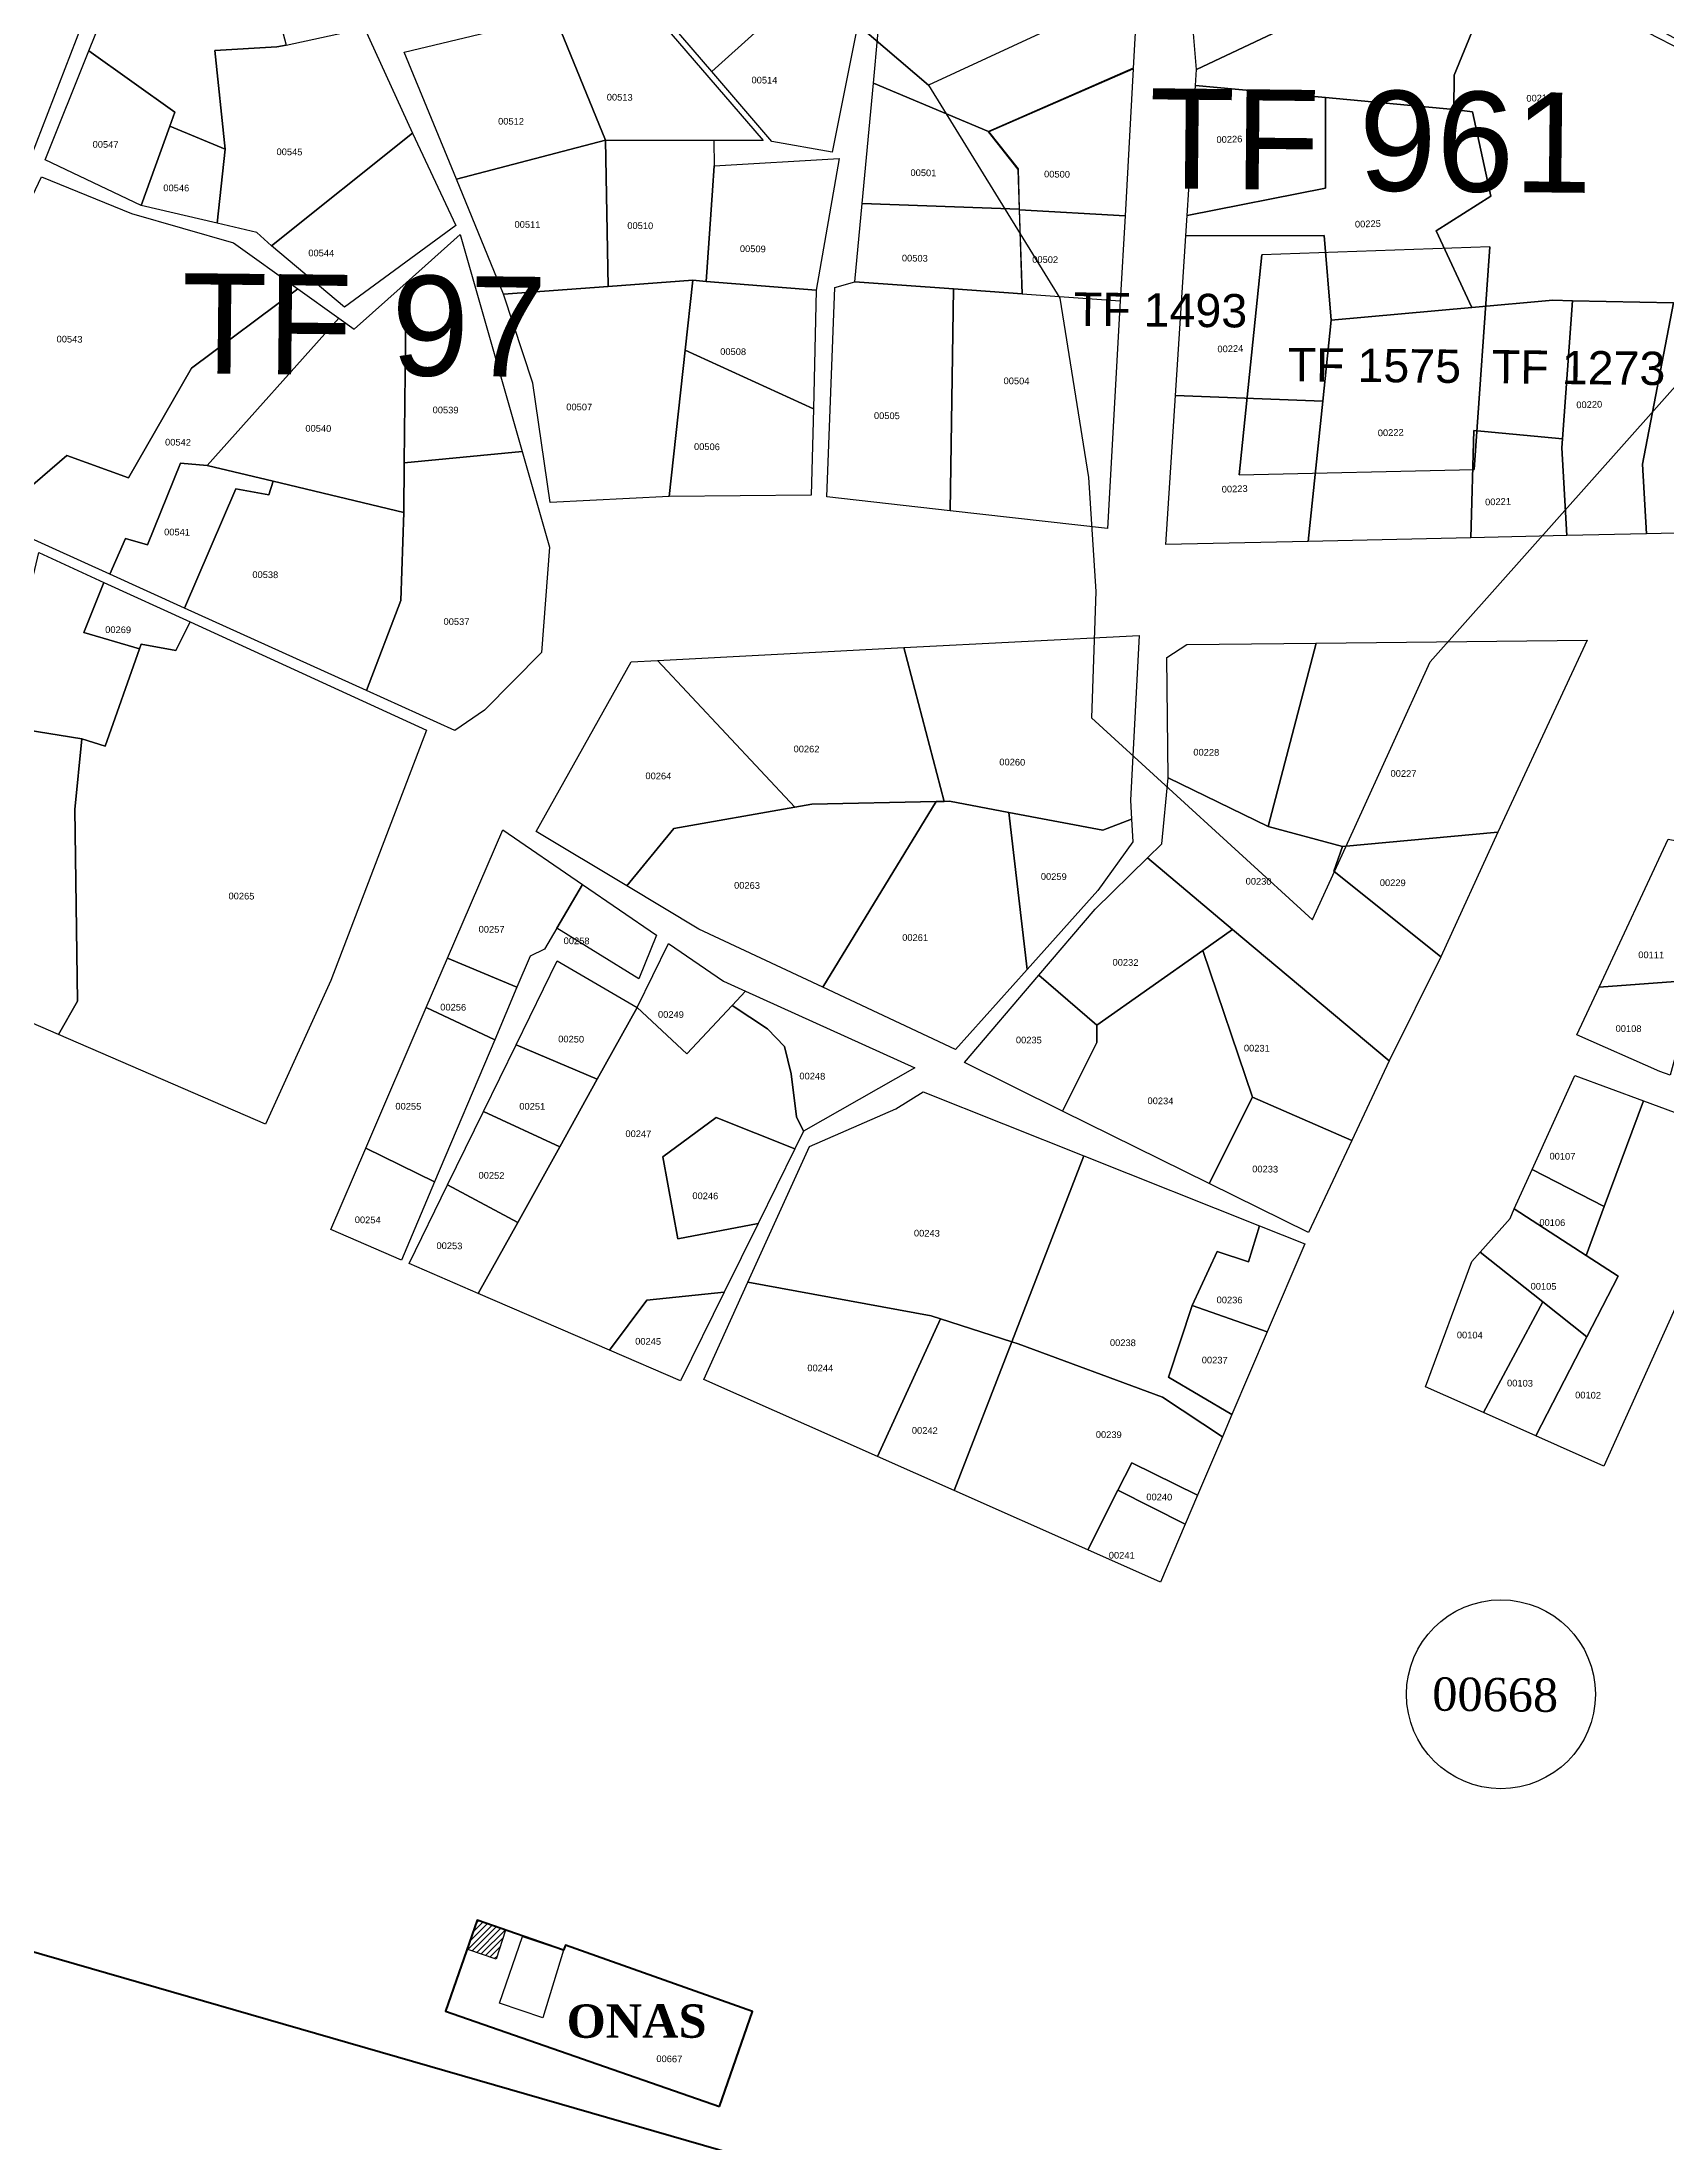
# Model space of a CAD drawing. Header units: metres. Extents: x 251686 to 255059, y 1627526 to 1631912.
# Drawn here: x 253876.7 to 254120.2, y 1627742.5 to 1628057.4 of the extents above; entities that cross this region are included whole.
import ezdxf
from ezdxf.enums import TextEntityAlignment as Align

# ---------------------------------------------------------------- set-up
doc = ezdxf.new("R2010")
doc.units = ezdxf.units.M
doc.header["$MEASUREMENT"] = 0
for name, color, linetype in [('A_revoir_niveau_0', 7, 'Continuous'), ('limites_parcelles', 7, 'Continuous'), ('limites_sections', 7, 'Continuous'), ('numero_parcelle', 7, 'Continuous')]:
    doc.layers.add(name, color=color, linetype=linetype)
for name, color, linetype, lineweight in [('Numero Parcelles', 7, 'Continuous', 13), ('Numero_TF', 7, 'Continuous', 0), ('Parcelles_Ruf', 7, 'Continuous', 0)]:
    doc.layers.add(name, color=color, linetype=linetype, lineweight=lineweight)
doc.styles.get("Standard").update_dxf_attribs({"font": 'txt.shx'})
doc.styles.add('Style-Arial', font='arial.ttf')
doc.styles.add('Style-Times New Roman', font='times.ttf')

# ---------------------------------------------------------------- blocks, each defined once
blk = doc.blocks.new('*U104')
at = {"layer": 'Numero_TF', "color": 4, "linetype": 'Continuous', "lineweight": 30}
for p, q in [((69.128874, -148.526632), (16.717266, -103.663576)), ((16.727265, -103.663681), (69.128769, -148.536632)), ((153.318609, -172.792379), (150.937961, -206.159212)), ((115.727613, -206.959373), (119.114108, -173.993129))]:
    blk.add_line(p, q, dxfattribs=at)
at = {"layer": 'Numero_TF', "color": 4, "linetype": 'Continuous', "lineweight": 30, "flags": 128}
blk.add_lwpolyline([(69.128769, -148.536632), (88.824132, -180.495294), (93.112137, -207.361821), (94.212537, -224.464325), (93.583597, -243.398763), (126.698045, -273.716078), (126.778806, -273.539139), (133.053751, -259.774298), (144.36461, -235.001751), (212.252267, -158.730886), (151.240048, -125.04791), (127.183331, -107.474226), (117.0767, -126.139086), (98.453178, -134.943933), (69.128874, -148.526632), (69.12389, -148.532453), (69.128769, -148.536632)], close=True, dxfattribs=at)
at = {"layer": 'Numero_TF', "color": 4, "linetype": 'Continuous', "lineweight": 30}
blk.add_3dface([(119.114108, -173.993129), (115.727613, -206.959373), (150.937961, -206.159212), (153.318609, -172.792379)], dxfattribs=at)
at = {"layer": 'Numero_TF', "color": 4, "linetype": 'Continuous', "lineweight": 0, "style": 'Style-Arial'}
for s, height, p in [('TF 961', 15, (102.161815, -163.997909)), ('TF 97', 15, (-42.898513, -191.721233)), ('TF 1493', 5, (90.899557, -184.6072)), ('TF 1575', 5, (122.967935, -192.924353)), ('TF 1273', 5, (153.599429, -193.246153))]:
    blk.add_text(s, height=height, rotation=359.3981, dxfattribs=at).set_placement(p)
blk = doc.blocks.new('*U137')
at = {"ltscale": 20}
h = blk.add_hatch(dxfattribs=at)
h.set_pattern_fill('ANSI31', color=256, style=0, pattern_type=2)
h.set_pattern_definition([(45, (-253.9601603, -1627.7617333), (-0.00044901280605, 0.00044901280605), [])])
h.paths.add_polyline_path([(-0.01401, 0.01249), (-0.01541, 0.00817), (-0.01966, 0.00961), (-0.01827, 0.01398)])
at = {"color": 1, "lineweight": 53, "elevation": -0.00069, "flags": 128}
blk.add_lwpolyline([(0.01807, -0.01395), (0.02301, 0.00032), (-0.00504, 0.01024), (-0.00532, 0.00949), (-0.01827, 0.01398), (-0.02302, 0.00036), (0.01807, -0.01395)], close=True, dxfattribs=at)
for points in [[(-0.01401, 0.01249, 0.00062), (-0.01541, 0.00817, 0.00062), (-0.01966, 0.00961, 0.00062), (-0.01827, 0.01398, 0.00062)], [(-0.00841, -0.00066, -0.00044), (-0.01491, 0.00157, -0.00044), (-0.01147, 0.01157, -0.00044), (-0.00532, 0.00949, -0.00044)]]:
    blk.add_3dface(points)
blk = doc.blocks.new('*U136')
at = {"ltscale": 20, "xscale": 1000, "yscale": 1000, "zscale": 1000}
blk.add_blockref('*U137', (0.000496, -0.016127, 0.03295), dxfattribs=at)
at = {"layer": 'Parcelles_Ruf', "color": 7, "linetype": 'Continuous', "lineweight": 30, "insert": (-4.861183, 1.353955, -0.65405), "char_height": 5, "attachment_point": 1, "line_spacing_factor": 0.72}
blk.add_mtext('\\fTimes New Roman|b1|i0|c00|p23;ONAS', dxfattribs=at)

msp = doc.modelspace()

# ---------------------------------------------------------------- linework, layer by layer
at = {"layer": 'limites_parcelles', "ltscale": 40, "flags": 128}
for points in [[(253966.635479, 1628065.225463), (253965.351955, 1628065.879062), (253962.480488, 1628085.600395), (253967.279052, 1628085.864961), (253990.933423, 1628065.610315), (253991.064428, 1628065.507333), (253977.154816, 1628052.95276), (253966.635479, 1628065.225463)], [(254088.4808, 1628052.389082), (254088.425576, 1628047.233841), (254069.189118, 1628049.042281), (254049.667379, 1628050.87246), (254049.84832, 1628053.256573), (254070.098647, 1628062.792658), (254076.078438, 1628082.899182), (254095.948584, 1628070.711618), (254088.4808, 1628052.389082)], [(253883.760757, 1628056.026989), (253889.154605, 1628069.433067), (253906.706667, 1628075.690469), (253912.613271, 1628059.56457), (253913.32716, 1628056.915325), (253911.952434, 1628056.62495), (253902.660089, 1628056.092616), (253904.191477, 1628041.313234), (253895.885585, 1628044.733155), (253896.659904, 1628046.868899), (253883.760757, 1628056.026989)], [(254041.49848, 1628073.928951), (254040.358483, 1628053.426756), (254018.627322, 1628043.972039), (254001.389708, 1628051.204558), (254002.72008, 1628065.649059), (254013.92366, 1628067.248495), (254014.941432, 1628077.083386), (254041.49848, 1628073.928951)], [(254102.294494, 1628066.637191), (254102.688184, 1628066.395155), (254115.545884, 1628059.796441), (254124.716454, 1628055.09718), (254123.64901, 1628020.992057), (254141.924792, 1628021.339558), (254143.57322, 1628025.588212), (254153.905487, 1628020.131755), (254151.910503, 1628017.569983), (254121.344513, 1628018.247984), (254106.239702, 1628018.577206), (254103.279547, 1628018.648982), (254091.135416, 1628017.564692), (254085.750744, 1628029.068587), (254093.98684, 1628034.281803), (254091.231353, 1628046.893041), (254088.425576, 1628047.233841), (254088.4808, 1628052.389082), (254095.948584, 1628070.711618), (254102.294494, 1628066.637191)], [(253840.396394, 1628062.883708), (253863.444766, 1628061.351181), (253863.964285, 1628061.477811), (253885.235896, 1628066.84265), (253885.233442, 1628066.608983), (253875.048782, 1628040.135951), (253840.396394, 1628062.883708)], [(253953.608597, 1628061.25745), (253966.389858, 1628064.09006), (253984.879946, 1628042.609438), (253977.452649, 1628042.616341), (253961.21637, 1628042.644664), (253953.608597, 1628061.25745)], [(253991.064428, 1628065.507333), (253998.828408, 1628058.862047), (253995.194592, 1628040.834745), (253986.178647, 1628042.433225), (253977.154816, 1628052.95276), (253991.064428, 1628065.507333)], [(253911.952434, 1628056.62495), (253913.32716, 1628056.915325), (253925.058584, 1628059.433826), (253932.300558, 1628043.720642), (253911.130996, 1628026.792013), (253908.916945, 1628028.816903), (253903.00776, 1628030.189695), (253904.191477, 1628041.313234), (253902.660089, 1628056.092616), (253911.952434, 1628056.62495)], [(253891.574488, 1628032.839787), (253877.177888, 1628039.697001), (253883.760757, 1628056.026989), (253896.659904, 1628046.868899), (253895.885585, 1628044.733155), (253891.574488, 1628032.839787)], [(254018.627322, 1628043.972039), (254023.079412, 1628038.336959), (254023.27, 1628032.299583), (253999.696131, 1628033.136552), (254001.389708, 1628051.204558), (254018.627322, 1628043.972039)], [(254040.362776, 1628053.346172), (254039.125387, 1628031.310755), (254023.274293, 1628032.219), (254023.083705, 1628038.256375), (254018.631615, 1628043.891455), (254040.362776, 1628053.346172)], [(254088.425576, 1628047.233841), (254091.231353, 1628046.893041), (254093.98684, 1628034.281803), (254085.750744, 1628029.068587), (254091.135416, 1628017.564692), (254070.02997, 1628015.686937), (254068.990714, 1628028.350854), (254048.224591, 1628028.333505), (254048.416048, 1628031.368488), (254069.19935, 1628035.462443), (254069.189118, 1628049.042281), (254088.425576, 1628047.233841)], [(253977.452649, 1628042.616341), (253977.524485, 1628038.815537), (253977.261808, 1628035.089371), (253976.306034, 1628021.48426), (253974.336597, 1628021.647198), (253961.605772, 1628020.714083), (253961.21637, 1628042.644664), (253977.452649, 1628042.616341)], [(253976.306034, 1628021.48426), (253977.261808, 1628035.089371), (253977.524485, 1628038.815537), (253996.251728, 1628039.909189), (253992.813222, 1628020.1627), (253976.306034, 1628021.48426)], [(253915.107319, 1628020.359247), (253899.131798, 1628008.456332), (253889.672207, 1627992.004157), (253880.431006, 1627995.372941), (253869.121296, 1627985.60553), (253867.260497, 1627986.437924), (253863.291078, 1628000.297987), (253867.593923, 1628018.176012), (253876.6535, 1628037.17253), (253890.139466, 1628031.645756), (253905.446085, 1628027.268319), (253915.107319, 1628020.359247)], [(254023.27, 1628032.299583), (254023.675464, 1628019.635265), (254013.420728, 1628020.34247), (253998.597338, 1628021.392326), (253999.696131, 1628033.136552), (254023.27, 1628032.299583)], [(254070.02997, 1628015.686937), (254068.766535, 1628003.531733), (254046.682645, 1628004.388767), (254048.224591, 1628028.333505), (254068.990714, 1628028.350854), (254070.02997, 1628015.686937)], [(253921.208526, 1628015.987073), (253901.498502, 1627993.881546), (253897.498991, 1627994.23854), (253892.523368, 1627981.955891), (253889.251795, 1627982.935193), (253886.868716, 1627977.575131), (253869.121296, 1627985.60553), (253880.431006, 1627995.372941), (253889.672207, 1627992.004157), (253899.131798, 1628008.456332), (253915.107319, 1628020.359247), (253921.208526, 1628015.987073)], [(253931.039463, 1627994.282442), (253930.961123, 1627986.825414), (253911.370101, 1627991.522195), (253901.498502, 1627993.881546), (253921.208526, 1628015.987073), (253923.548333, 1628014.326642), (253931.322938, 1628021.265913), (253931.039463, 1627994.282442)], [(253973.179709, 1628011.143172), (253970.764679, 1627989.201411), (253952.903337, 1627988.322194), (253950.297016, 1628006.20168), (253945.926255, 1628019.578253), (253961.605772, 1628020.714083), (253974.336597, 1628021.647198), (253973.179709, 1628011.143172)], [(253973.179709, 1628011.143172), (253974.336597, 1628021.647198), (253976.306034, 1628021.48426), (253992.813222, 1628020.1627), (253992.382404, 1628002.365924), (253973.179709, 1628011.143172)], [(254013.420728, 1628020.34247), (254012.88853, 1627987.092546), (253994.387724, 1627989.176771), (253995.591232, 1628020.560259), (253998.597338, 1628021.392326), (254013.420728, 1628020.34247)], [(254023.675464, 1628019.635265), (254038.407312, 1628018.57621), (254036.494091, 1627984.436504), (254012.88853, 1627987.092546), (254013.420728, 1628020.34247), (254023.675464, 1628019.635265)], [(254106.239702, 1628018.577206), (254104.709718, 1627997.885566), (254091.406351, 1627999.134089), (254090.96488, 1627983.050013), (254066.586436, 1627982.494865), (254068.766535, 1628003.531733), (254070.02997, 1628015.686937), (254091.135416, 1628017.564692), (254103.279547, 1628018.648982), (254106.239702, 1628018.577206)], [(254117.303904, 1627983.64501), (254105.358563, 1627983.369839), (254104.609002, 1627996.530558), (254104.709718, 1627997.885566), (254106.239702, 1628018.577206), (254121.344513, 1628018.247984), (254116.728966, 1627994.097091), (254117.303904, 1627983.64501)], [(254151.910503, 1628017.569983), (254151.734566, 1628017.340958), (254126.090349, 1627983.84355), (254117.303904, 1627983.64501), (254116.728966, 1627994.097091), (254121.344513, 1628018.247984), (254151.910503, 1628017.569983)], [(254105.358563, 1627983.369839), (254090.96488, 1627983.050013), (254091.406351, 1627999.134089), (254104.709718, 1627997.885566), (254104.609002, 1627996.530558), (254105.358563, 1627983.369839)], [(253901.498502, 1627993.881546), (253911.370101, 1627991.522195), (253910.738762, 1627989.456073), (253905.789921, 1627990.361551), (253898.093503, 1627972.488695), (253886.868716, 1627977.575131), (253889.251795, 1627982.935193), (253892.523368, 1627981.955891), (253897.498991, 1627994.23854), (253901.498502, 1627993.881546)], [(253925.366822, 1627960.141589), (253930.507645, 1627973.64177), (253930.961123, 1627986.825414), (253931.039463, 1627994.282442), (253948.716527, 1627995.99676), (253952.843268, 1627981.637177), (253951.620508, 1627965.830029), (253943.086119, 1627957.171445), (253938.634637, 1627954.159881), (253925.366822, 1627960.141589)], [(253930.961123, 1627986.825414), (253930.507645, 1627973.64177), (253925.366822, 1627960.141589), (253898.093503, 1627972.488695), (253905.789921, 1627990.361551), (253910.738762, 1627989.456073), (253911.370101, 1627991.522195), (253930.961123, 1627986.825414)], [(253885.992143, 1627976.344752), (253882.986924, 1627968.827027), (253891.323594, 1627966.402517), (253886.171245, 1627951.805116), (253882.697551, 1627952.888147), (253861.01125, 1627956.407995), (253863.080833, 1627974.482211), (253874.414411, 1627972.98131), (253876.264549, 1627980.805826), (253885.992143, 1627976.344752)], [(253885.992143, 1627976.344752), (253898.915284, 1627970.437789), (253896.797184, 1627966.121481), (253891.574785, 1627967.100956), (253891.323594, 1627966.402517), (253882.986924, 1627968.827027), (253885.992143, 1627976.344752)], [(253934.367672, 1627954.204708), (253920.012633, 1627916.659835), (253910.255637, 1627895.110183), (253879.203734, 1627908.533362), (253882.050624, 1627913.553253), (253881.661722, 1627942.301564), (253882.697551, 1627952.888147), (253886.171245, 1627951.805116), (253891.323594, 1627966.402517), (253891.574785, 1627967.100956), (253896.797184, 1627966.121481), (253898.915284, 1627970.437789), (253934.367672, 1627954.204708)], [(254011.983239, 1627943.505625), (254010.814476, 1627943.477261), (253992.165821, 1627943.094023), (253989.590467, 1627942.643532), (253969.012871, 1627964.654113), (254005.966555, 1627966.562182), (254011.983239, 1627943.505625)], [(254040.079912, 1627940.863365), (254035.784751, 1627939.191354), (254021.709811, 1627941.848877), (254012.816633, 1627943.527352), (254011.983239, 1627943.505625), (254005.966555, 1627966.562182), (254041.252916, 1627968.376001), (254039.91634, 1627943.669399), (254040.079912, 1627940.863365)], [(254060.572055, 1627939.733634), (254045.60085, 1627947.023628), (254045.374186, 1627965.101647), (254048.401766, 1627967.010508), (254067.800405, 1627967.213137), (254060.572055, 1627939.733634)], [(254095.038017, 1627938.894005), (254071.747819, 1627936.750949), (254060.572055, 1627939.733634), (254067.800405, 1627967.213137), (254108.40681, 1627967.670514), (254095.038017, 1627938.894005)], [(253989.590467, 1627942.643532), (253971.481176, 1627939.440153), (253964.410494, 1627930.837315), (253950.830471, 1627939.016984), (253965.0785, 1627964.441432), (253969.012871, 1627964.654113), (253989.590467, 1627942.643532)], [(253882.697551, 1627952.888147), (253881.661722, 1627942.301564), (253882.050624, 1627913.553253), (253879.203734, 1627908.533362), (253862.89908, 1627915.593511), (253867.399938, 1627925.239402), (253865.669592, 1627926.88327), (253865.479897, 1627931.071414), (253854.393947, 1627934.866), (253860.976716, 1627956.022256), (253861.01125, 1627956.407995), (253882.697551, 1627952.888147)], [(254060.572055, 1627939.733634), (254071.747819, 1627936.750949), (254070.408134, 1627933.025937), (254086.489507, 1627920.186774), (254078.725561, 1627904.590594), (254055.228191, 1627924.315241), (254042.487606, 1627935.026231), (254044.643715, 1627937.157618), (254045.60085, 1627947.023628), (254060.572055, 1627939.733634)], [(253993.807837, 1627915.633099), (253975.193749, 1627924.343199), (253964.410494, 1627930.837315), (253971.481176, 1627939.440153), (253989.590467, 1627942.643532), (253992.165821, 1627943.094023), (254010.814476, 1627943.477261), (253993.807837, 1627915.633099)], [(254013.716036, 1627906.30993), (253993.807837, 1627915.633099), (254010.814476, 1627943.477261), (254011.983239, 1627943.505625), (254012.816633, 1627943.527352), (254021.709811, 1627941.848877), (254024.42918, 1627918.28845), (254013.716036, 1627906.30993)], [(254040.079912, 1627940.863365), (254040.277505, 1627937.42702), (254035.049823, 1627930.166336), (254024.42918, 1627918.28845), (254021.709811, 1627941.848877), (254035.784751, 1627939.191354), (254040.079912, 1627940.863365)], [(253957.777874, 1627931.049242), (253953.919029, 1627924.485417), (253952.067296, 1627921.344936), (253949.902181, 1627920.290662), (253947.943431, 1627915.667864), (253937.513342, 1627919.99407), (253945.803577, 1627939.262845), (253957.777874, 1627931.049242)], [(254055.228191, 1627924.315241), (254050.775215, 1627921.161445), (254034.898387, 1627909.948411), (254026.208703, 1627917.45691), (254034.654626, 1627927.366173), (254042.487606, 1627935.026231), (254055.228191, 1627924.315241)], [(253965.956284, 1627912.59303), (253970.680116, 1627922.185776), (253978.901678, 1627916.541577), (253982.198392, 1627915.053983), (253980.204728, 1627912.910728), (253973.412172, 1627905.636002), (253965.956284, 1627912.59303)], [(254078.725561, 1627904.590594), (254073.113522, 1627892.660089), (254058.225427, 1627899.156687), (254050.775215, 1627921.161445), (254055.228191, 1627924.315241), (254078.725561, 1627904.590594)], [(254058.225427, 1627899.156687), (254051.759268, 1627886.198778), (254029.764182, 1627897.078116), (254034.871277, 1627907.367914), (254034.898387, 1627909.948411), (254050.775215, 1627921.161445), (254058.225427, 1627899.156687)], [(253990.919155, 1627894.062094), (253989.874934, 1627896.216942), (253989.079155, 1627902.677258), (253988.04516, 1627906.772666), (253985.491772, 1627909.380273), (253980.204728, 1627912.910728), (253982.198392, 1627915.053983), (254007.580648, 1627903.55991), (253990.919155, 1627894.062094)], [(254029.764182, 1627897.078116), (254015.056908, 1627904.345016), (254026.208703, 1627917.45691), (254034.898387, 1627909.948411), (254034.871277, 1627907.367914), (254029.764182, 1627897.078116)], [(253990.919155, 1627894.062094), (253989.610889, 1627891.39345), (253977.823597, 1627896.130176), (253969.805465, 1627890.189198), (253972.043791, 1627877.901887), (253984.108449, 1627880.223836), (253979.031832, 1627869.933718), (253967.425823, 1627868.714451), (253961.84, 1627861.213676), (253942.146877, 1627869.731901), (253948.07057, 1627880.378901), (253954.346728, 1627891.692794), (253959.990993, 1627901.855022), (253965.956284, 1627912.59303), (253973.412172, 1627905.636002), (253980.204728, 1627912.910728), (253985.491772, 1627909.380273), (253988.04516, 1627906.772666), (253989.079155, 1627902.677258), (253989.874934, 1627896.216942), (253990.919155, 1627894.062094)], [(254032.965186, 1627890.348678), (254022.135805, 1627862.470102), (254011.462764, 1627865.914891), (254010.034979, 1627866.376956), (253982.562794, 1627871.400387), (253991.799011, 1627891.736243), (254004.762442, 1627897.401735), (254008.873646, 1627899.939327), (254032.965186, 1627890.348678)], [(253989.610889, 1627891.39345), (253984.108449, 1627880.223836), (253972.043791, 1627877.901887), (253969.805465, 1627890.189198), (253977.823597, 1627896.130176), (253989.610889, 1627891.39345)], [(254059.303156, 1627879.880941), (254057.641078, 1627874.482824), (254052.932734, 1627876.03605), (254049.189525, 1627867.906284), (254045.632448, 1627857.183619), (254055.155058, 1627851.586716), (254053.72778, 1627848.228404), (254044.747463, 1627854.18539), (254023.10791, 1627862.155072), (254022.135805, 1627862.470102), (254032.965186, 1627890.348678), (254059.303156, 1627879.880941)], [(254066.062125, 1627877.18851), (254060.426372, 1627863.967864), (254049.189525, 1627867.906284), (254052.932734, 1627876.03605), (254057.641078, 1627874.482824), (254059.303156, 1627879.880941), (254066.062125, 1627877.18851)], [(254002.020157, 1627845.276387), (253975.947806, 1627856.848834), (253982.562794, 1627871.400387), (254010.034979, 1627866.376956), (254011.462764, 1627865.914891), (254002.020157, 1627845.276387)], [(254053.72778, 1627848.228404), (254049.998166, 1627839.458379), (254040.122557, 1627844.337591), (254038.047337, 1627840.234205), (254033.523472, 1627831.299795), (254013.47861, 1627840.187495), (254022.135805, 1627862.470102), (254023.10791, 1627862.155072), (254044.747463, 1627854.18539), (254053.72778, 1627848.228404)]]:
    msp.add_lwpolyline(points, close=True, dxfattribs=at)
at = {"layer": 'limites_parcelles', "ltscale": 38, "flags": 128}
for points in [[(254120.837955, 1627902.451264), (254119.333224, 1627903.004105), (254106.862992, 1627908.527932), (254110.195978, 1627915.664496), (254124.347693, 1627916.710701), (254123.937177, 1627913.825478), (254120.837955, 1627902.451264)], [(254110.936907, 1627843.83288), (254100.69455, 1627848.377891), (254108.346054, 1627863.228387), (254113.062758, 1627872.321848), (254108.251945, 1627875.438353), (254110.986885, 1627882.788325), (254116.883409, 1627898.587839), (254132.962797, 1627892.671513), (254110.936907, 1627843.83288)], [(254108.251945, 1627875.438353), (254113.062758, 1627872.321848), (254108.346054, 1627863.228387), (254101.763052, 1627868.471487), (254092.384923, 1627875.939521), (254096.853135, 1627880.989231), (254097.48302, 1627882.397305), (254108.251945, 1627875.438353)], [(254101.763052, 1627868.471487), (254092.863301, 1627851.856893), (254084.192999, 1627855.713815), (254091.137294, 1627874.522894), (254092.384923, 1627875.939521), (254101.763052, 1627868.471487)]]:
    msp.add_lwpolyline(points, close=True, dxfattribs=at)
at = {"layer": 'limites_parcelles', "ltscale": 40}
for points in [[(254070.098647, 1628062.792658), (254049.84832, 1628053.256573), (254047.868407, 1628076.696784), (254076.078438, 1628082.899182)], [(253961.21637, 1628042.644664), (253938.862522, 1628036.783166), (253931.036151, 1628055.865635), (253953.608597, 1628061.25745)], [(254048.416048, 1628031.368488), (254049.667379, 1628050.87246), (254069.189118, 1628049.042281), (254069.19935, 1628035.462443)], [(253903.00776, 1628030.189695), (253891.574488, 1628032.839787), (253895.885585, 1628044.733155), (253904.191477, 1628041.313234)], [(253932.300558, 1628043.720642), (253938.769627, 1628029.874961), (253922.089156, 1628017.603511), (253911.130996, 1628026.792013)], [(253961.605772, 1628020.714083), (253945.926255, 1628019.578253), (253938.862522, 1628036.783166), (253961.21637, 1628042.644664)], [(254039.125387, 1628031.310755), (254038.411605, 1628018.495626), (254023.679758, 1628019.554681), (254023.274293, 1628032.219)], [(253948.716527, 1627995.99676), (253931.039463, 1627994.282442), (253931.322938, 1628021.265913), (253939.415582, 1628028.496499)], [(253992.063453, 1627989.41456), (253970.764679, 1627989.201411), (253973.179709, 1628011.143172), (253992.382404, 1628002.365924)], [(254068.766535, 1628003.531733), (254066.586436, 1627982.494865), (254045.245025, 1627982.012608), (254046.682645, 1628004.388767)], [(254086.489507, 1627920.186774), (254070.408134, 1627933.025937), (254071.747819, 1627936.750949), (254095.038017, 1627938.894005)], [(253953.919029, 1627924.485417), (253957.777874, 1627931.049242), (253968.844119, 1627923.444652), (253966.214886, 1627916.898391)], [(253947.943431, 1627915.667864), (253944.598895, 1627907.767602), (253934.326427, 1627912.59002), (253937.513342, 1627919.99407)], [(253947.822125, 1627907.022501), (253953.989711, 1627919.607605), (253965.956284, 1627912.59303), (253959.990993, 1627901.855022)], [(253925.265503, 1627891.530922), (253934.326427, 1627912.59002), (253944.598895, 1627907.767602), (253935.565673, 1627886.444039)], [(253942.910727, 1627896.984661), (253947.822125, 1627907.022501), (253959.990993, 1627901.855022), (253954.346728, 1627891.692794)], [(253937.521963, 1627885.996743), (253942.910727, 1627896.984661), (253954.346728, 1627891.692794), (253948.07057, 1627880.378901)], [(254073.113522, 1627892.660089), (254066.618186, 1627878.859161), (254051.759268, 1627886.198778), (254058.225427, 1627899.156687)], [(253930.606187, 1627874.730211), (253920.016215, 1627879.312111), (253925.265503, 1627891.530922), (253935.565673, 1627886.444039)], [(253942.146877, 1627869.731901), (253931.75924, 1627874.230391), (253937.521963, 1627885.996743), (253948.07057, 1627880.378901)], [(253972.460236, 1627856.611137), (253961.84, 1627861.213676), (253967.425823, 1627868.714451), (253979.031832, 1627869.933718)], [(254060.426372, 1627863.967864), (254055.155058, 1627851.586716), (254045.632448, 1627857.183619), (254049.189525, 1627867.906284)], [(254013.47861, 1627840.187495), (254002.020157, 1627845.276387), (254011.462764, 1627865.914891), (254022.135805, 1627862.470102)], [(254049.998166, 1627839.458379), (254048.143892, 1627835.108818), (254038.047337, 1627840.234205), (254040.122557, 1627844.337591)], [(254048.143892, 1627835.108818), (254044.456089, 1627826.450121), (254033.523472, 1627831.299795), (254038.047337, 1627840.234205)]]:
    msp.add_3dface(points, dxfattribs=at)
at = {"layer": 'limites_parcelles', "ltscale": 38}
for points in [[(254110.195978, 1627915.664496), (254120.582387, 1627937.845659), (254127.10488, 1627936.569644), (254124.347693, 1627916.710701)], [(254100.157473, 1627888.299582), (254106.562515, 1627902.389785), (254116.883409, 1627898.587839), (254110.986885, 1627882.788325)], [(254108.251945, 1627875.438353), (254097.48302, 1627882.397305), (254100.157473, 1627888.299582), (254110.986885, 1627882.788325)], [(254108.346054, 1627863.228387), (254100.69455, 1627848.377891), (254092.863301, 1627851.856893), (254101.763052, 1627868.471487)]]:
    msp.add_3dface(points, dxfattribs=at)
at = {"layer": 'limites_sections', "color": 112, "lineweight": 40, "extrusion": (3.13226e-08, -1.22909e-08, 1), "elevation": -0.01207, "flags": 128}
msp.add_lwpolyline([(254381.885013, 1628242.498279), (254651.876115, 1628047.603031), (254649.151342, 1628042.153484), (254282.056716, 1627781.848766), (254258.712942, 1627753.642236), (254158.402887, 1627667.719989), (254016.92288, 1627730.128102), (253789.717074, 1627795.718879), (253560.793059, 1627891.442229), (253461.178186, 1627935.950985), (253423.027767, 1627967.742968), (253305.375391, 1628033.502846), (253374.268487, 1628101.940239), (253388.282867, 1628177.212071), (253454.032863, 1628268.742801), (253456.858534, 1628379.83858), (253454.879488, 1628458.45481), (253488.589644, 1628500.414429), (253582.988286, 1628458.102486), (253644.43714, 1628425.981101), (253736.007323, 1628381.875383), (253766.757442, 1628373.202598), (253836.323408, 1628343.15576), (253837.103178, 1628319.100647), (253879.127588, 1628301.609786), (253897.943396, 1628292.248733), (253942.258351, 1628268.687297), (254032.48387, 1628219.152912), (254111.3613, 1628174.170812), (254127.468152, 1628196.627242), (254166.418264, 1628175.618587), (254262.032613, 1628116.192678), (254381.885013, 1628242.498279)], close=True, dxfattribs=at)
at = {"layer": 'Numero Parcelles', "color": 1, "lineweight": 30}
msp.add_circle((254095.486687, 1627809.627557), 14.163711, dxfattribs=at)

# ---------------------------------------------------------------- block references
at = {"layer": 'A_revoir_niveau_0', "ltscale": 20}
msp.add_blockref('*U136', (253960.2459, 1627761.77065, 0.65405), dxfattribs=at)
at = {"layer": 'numero_tf', "color": 4, "linetype": 'Continuous', "lineweight": 30}
msp.add_blockref('*U104', (253940.50954, 1628199.439653), dxfattribs=at)

# ---------------------------------------------------------------- texts
at = {"layer": 'numero_parcelle', "color": 5, "lineweight": 0}
for s, height, rotation, style, p in [('00514', 1, 359.3981, 'Style-Arial', (253983.117708, 1628052.17328)), ('00513', 1, 359.3981, 'Style-Arial', (253961.412272, 1628049.607518)), ('00212', 1, 1.7581, 'Style-Arial', (254099.286385, 1628049.421765)), ('00512', 1, 359.3981, 'Style-Arial', (253945.115501, 1628045.998892)), ('00547', 1, 359.3981, 'Style-Arial', (253884.31361, 1628042.529135)), ('00545', 1, 359.3981, 'Style-Arial', (253911.892728, 1628041.417699)), ('00226', 1, 1.7581, 'Style-Arial', (254052.815541, 1628043.22752)), ('00501', 1, 359.3981, 'Style-Arial', (254006.949494, 1628038.282651)), ('00500', 1, 359.3981, 'Style-Arial', (254026.983454, 1628038.072184)), ('00546', 1, 359.3981, 'Style-Arial', (253894.920116, 1628036.008428)), ('00511', 1, 359.3981, 'Style-Arial', (253947.580634, 1628030.524986)), ('00510', 1, 359.3981, 'Style-Arial', (253964.494552, 1628030.347296)), ('00225', 1, 1.7581, 'Style-Arial', (254073.57784, 1628030.547687)), ('00544', 1, 359.3981, 'Style-Arial', (253916.660293, 1628026.248286)), ('00509', 1, 359.3981, 'Style-Arial', (253981.373944, 1628026.883159)), ('00503', 1, 359.3981, 'Style-Arial', (254005.665353, 1628025.477582)), ('00502', 1, 359.3981, 'Style-Arial', (254025.206676, 1628025.27229)), ('00543', 1, 359.3981, 'Style-Arial', (253878.915733, 1628013.33323)), ('00508', 1, 359.3981, 'Style-Arial', (253978.420055, 1628011.466183)), ('00224', 1, 1.7581, 'Style-Arial', (254052.957775, 1628011.829797)), ('00504', 1, 359.3981, 'Style-Arial', (254020.909737, 1628007.075634)), ('00220', 1, 1.7581, 'Style-Arial', (254106.77644, 1628003.452782)), ('00539', 1, 359.3981, 'Style-Arial', (253935.29963, 1628002.716117)), ('00507', 1, 359.3981, 'Style-Arial', (253955.340496, 1628003.162939)), ('00505', 1, 359.3981, 'Style-Arial', (254001.47566, 1628001.856562)), ('00542', 1, 359.3981, 'Style-Arial', (253895.176467, 1627997.878735)), ('00540', 1, 359.3981, 'Style-Arial', (253916.219873, 1627999.95843)), ('00506', 1, 359.3981, 'Style-Arial', (253974.492973, 1627997.209814)), ('00222', 1, 1.7581, 'Style-Arial', (254077.002965, 1627999.25073)), ('00223', 1, 1.7581, 'Style-Arial', (254053.603108, 1627990.805273)), ('00221', 1, 1.7581, 'Style-Arial', (254093.093591, 1627988.893637)), ('00541', 1, 359.3981, 'Style-Arial', (253895.034911, 1627984.4043)), ('00538', 1, 359.3981, 'Style-Arial', (253908.270549, 1627978.020313)), ('00269', 1, 359.3981, 'Style-Arial', (253886.202675, 1627969.767858)), ('00537', 1, 359.3981, 'Style-Arial', (253936.93701, 1627970.981195)), ('00262', 1, 359.3981, 'Style-Arial', (253989.420745, 1627951.881833)), ('00260', 1, 359.3981, 'Style-Arial', (254020.275488, 1627949.914283)), ('00228', 1, 359.3981, 'Style-Arial', (254049.367434, 1627951.392805)), ('00264', 1, 359.3981, 'Style-Arial', (253967.207135, 1627947.842345)), ('00227', 1, 359.3981, 'Style-Arial', (254078.93658, 1627948.206207)), ('00263', 1, 359.3981, 'Style-Arial', (253980.501681, 1627931.432968)), ('00259', 1, 359.3981, 'Style-Arial', (254026.500252, 1627932.757475)), ('00230', 1, 359.3981, 'Style-Arial', (254057.211453, 1627932.041474)), ('00229', 1, 359.3981, 'Style-Arial', (254077.32752, 1627931.830145)), ('00265', 1, 359.3981, 'Style-Arial', (253904.693151, 1627929.832548)), ('00257', 1, 359.3981, 'Style-Arial', (253942.195994, 1627924.845048)), ('00258', 1, 359.3981, 'Style-Arial', (253954.940905, 1627923.114705)), ('00261', 1, 359.3981, 'Style-Arial', (254005.711042, 1627923.608467)), ('00232', 1, 359.3981, 'Style-Arial', (254037.252855, 1627919.884526)), ('00111', 1, 359.3981, 'Style-Arial', (254116.083864, 1627921.008712)), ('00256', 1, 359.3981, 'Style-Arial', (253936.442535, 1627913.166883)), ('00249', 1, 359.3981, 'Style-Arial', (253969.08953, 1627912.072638)), ('00108', 1, 359.3981, 'Style-Arial', (254112.683207, 1627909.963191)), ('00250', 1, 359.3981, 'Style-Arial', (253954.12918, 1627908.379541)), ('00235', 1, 359.3981, 'Style-Arial', (254022.760374, 1627908.245345)), ('00231', 1, 359.3981, 'Style-Arial', (254056.948625, 1627907.023392)), ('00248', 1, 359.3981, 'Style-Arial', (253990.295576, 1627902.834606)), ('00255', 1, 359.3981, 'Style-Arial', (253929.717177, 1627898.306026)), ('00251', 1, 359.3981, 'Style-Arial', (253948.298655, 1627898.298636)), ('00234', 1, 359.3981, 'Style-Arial', (254042.495417, 1627899.122545)), ('00247', 1, 359.3981, 'Style-Arial', (253964.209324, 1627894.187314)), ('00107', 1, 359.3981, 'Style-Arial', (254102.76897, 1627890.816028)), ('00252', 1, 359.3981, 'Style-Arial', (253942.183662, 1627887.938993)), ('00233', 1, 359.3981, 'Style-Arial', (254058.195163, 1627888.891754)), ('00246', 1, 359.3981, 'Style-Arial', (253974.246927, 1627884.878795)), ('00254', 1, 359.3981, 'Style-Arial', (253923.625982, 1627881.278604)), ('00106', 1, 359.3981, 'Style-Arial', (254101.256868, 1627880.877573)), ('00253', 1, 359.3981, 'Style-Arial', (253935.879025, 1627877.393525)), ('00243', 1, 359.3981, 'Style-Arial', (254007.469971, 1627879.276622)), ('00105', 1, 359.3981, 'Style-Arial', (254099.936384, 1627871.312741)), ('00236', 1, 359.3981, 'Style-Arial', (254052.85679, 1627869.26806)), ('00245', 1, 359.3981, 'Style-Arial', (253965.672171, 1627863.067029)), ('00238', 1, 359.3981, 'Style-Arial', (254036.859097, 1627862.862503)), ('00104', 1, 359.3981, 'Style-Arial', (254088.879656, 1627864.010097)), ('00244', 1, 359.3981, 'Style-Arial', (253991.491483, 1627859.066261)), ('00237', 1, 359.3981, 'Style-Arial', (254050.627078, 1627860.252756)), ('00103', 1, 359.3981, 'Style-Arial', (254096.405392, 1627856.793962)), ('00102', 1, 359.3981, 'Style-Arial', (254106.615747, 1627854.996337)), ('00242', 1, 359.3981, 'Style-Arial', (254007.159238, 1627849.698594)), ('00239', 1, 359.3981, 'Style-Arial', (254034.743535, 1627849.080125)), ('00240', 1, 359.3981, 'Style-Arial', (254042.32119, 1627839.724344)), ('00241', 1, 359.3981, 'Style-Arial', (254036.688409, 1627830.982236)), ('00668', 5, 359.3981, 'Style-Times New Roman', (254085.219206, 1627812.1752)), ('00667', 1, 359.3981, 'Style-Arial', (253968.850655, 1627755.478643))]:
    msp.add_text(s, height=height, rotation=rotation, dxfattribs=dict(at, style=style)).set_placement(p, align=Align.TOP_LEFT)

doc.saveas('drawing.dxf')
